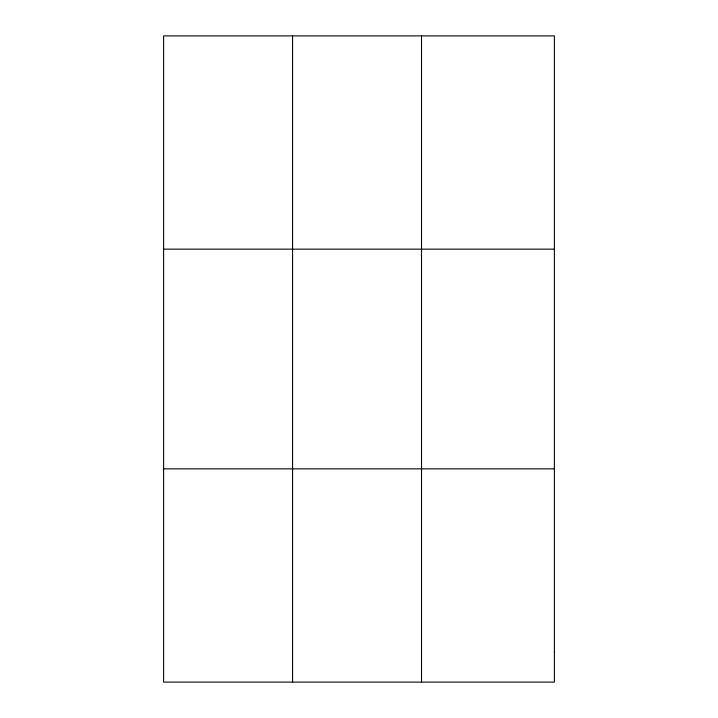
<?xml version="1.0" encoding="UTF-8"?>
<svg xmlns="http://www.w3.org/2000/svg" width="718" height="718" viewBox="0 0 718 718"><rect width="100%" height="100%" fill="white"/><g stroke="black" fill="none" stroke-linecap="round" stroke-linejoin="round"><path stroke-width="1.08" d="M292.567 35.9L292.567 682.1M421.52 35.9L421.52 682.1M163.614 249.146L554.386 249.146M163.614 468.854L554.386 468.854M554.386 651.639L554.386 682.1L163.614 682.1L163.614 35.9L554.386 35.9L554.386 651.639"/></g></svg>
